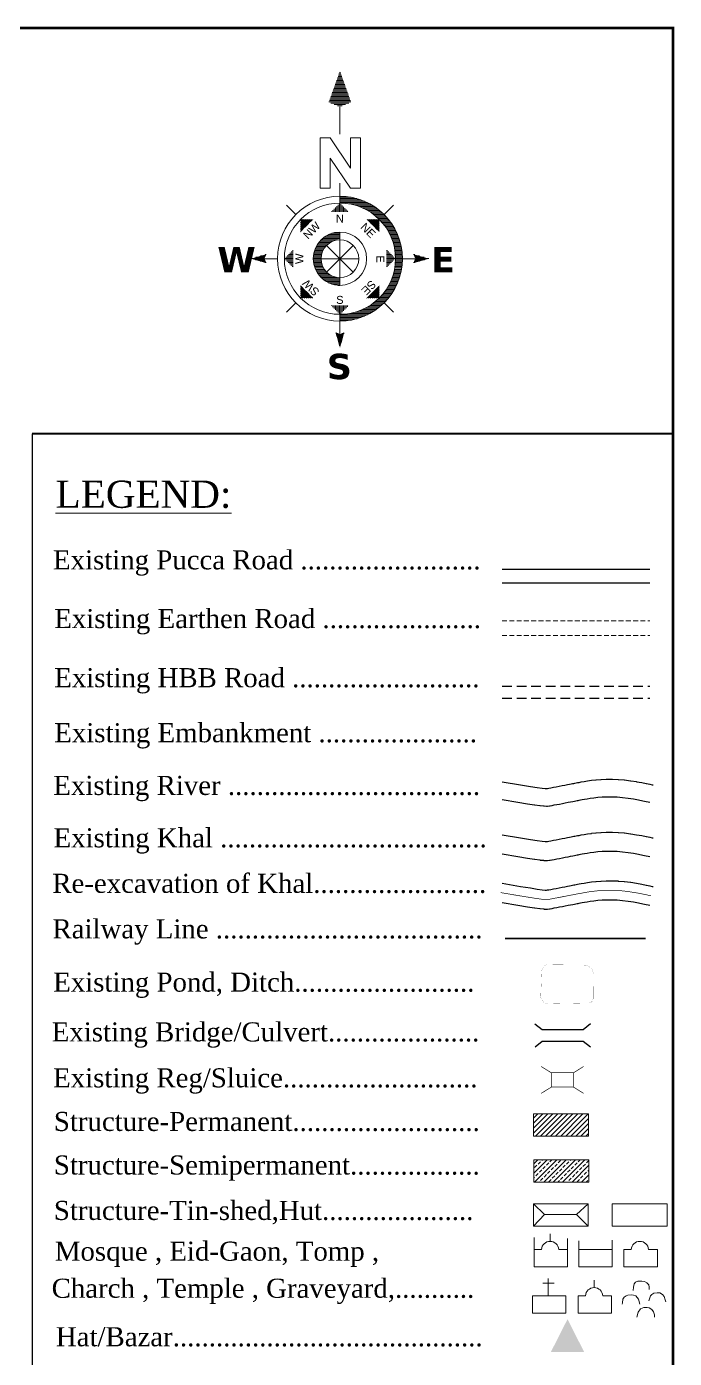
# Model space of a CAD drawing. Header units: millimetres. Extents: x 103 to 31780, y -96328 to -48.
# Drawn here: x 31113 to 31780, y -95489 to -94117 of the extents above; entities that cross this region are included whole.
import ezdxf
from ezdxf.enums import TextEntityAlignment as Align

# ---------------------------------------------------------------- set-up
doc = ezdxf.new("R2010")
doc.units = ezdxf.units.MM
doc.header["$MEASUREMENT"] = 0
for name, pattern in [('CENTERX2', [4, 2.5, -0.5, 0.5, -0.5]), ('DASHED2', [0.375, 0.25, -0.125]), ('HIDDENX2', [0.75, 0.5, -0.25]), ('PHANTOM2', [1.25, 0.625, -0.125, 0.125, -0.125, 0.125, -0.125])]:
    doc.linetypes.add(name, pattern=pattern)
for name, color, linetype, lineweight in [('Bazar', 97, 'Continuous', 15), ('Bridge or Culvert', 7, 'Continuous', 25), ('Church', 170, 'Continuous', 9), ('Earthan Road', 7, 'DASHED2', 9), ('Eid-Gah', 170, 'Continuous', 9), ('Existing Str', 7, 'PHANTOM2', 35), ('Graveyard', 40, 'Continuous', 9), ('HOUSE', 144, 'Continuous', 18), ('line', 10, 'Continuous', 9), ('Mosque', 170, 'Continuous', 9), ('OUTLINE', 7, 'Continuous', 15), ('p2', 32, 'Continuous', 15), ('Pond or Ditch', 7, 'Continuous', 9), ('PUCCA ROAD', 1, 'Continuous', 30), ('Rail Line', 14, 'TRACKS', 35), ('Temple', 170, 'Continuous', 9), ('Tomb', 170, 'Continuous', 9)]:
    doc.layers.add(name, color=color, linetype=linetype, lineweight=lineweight)
for name, color, linetype in [('boundary', 7, 'Continuous'), ('Earthen Emb', 42, 'Continuous'), ('HBB_BFS Road', 7, 'DASHED2'), ('Khal', 4, 'Continuous'), ('RIVER', 150, 'Continuous')]:
    doc.layers.add(name, color=color, linetype=linetype)
doc.styles.add('b', font='times.ttf')
doc.styles.add('LEG', font='romantic.ttf')
doc.styles.add('Romans', font='arial.ttf')
doc.styles.get("Standard").update_dxf_attribs({"font": 'arial.ttf'})
doc.linetypes.add('TRACKS', pattern='A,0.15,[130,ltypeshp.shx,S=0.25,R=0,X=0,Y=0],0.15', length=0.3)
pattern_1 = [(360, (26.19663, 31.512), (2e-14, 0.2822134), [])]
pattern_2 = [(360, (26.19663, 27.11894), (2e-14, 0.2822134), [])]
pattern_3 = [(180, (26.19663, 27.11894), (2e-14, 0.2822134), [])]
pattern_4 = [(45, (26.19663, 27.11894), (-0.199555, 0.199555), [])]
pattern_5 = [(90, (26.19663, 27.11894), (-0.2822134, 2e-14), [])]
pattern_6 = [(135, (26.19663, 27.11894), (-0.199555, -0.199555), [])]
pattern_7 = [(180, (26.19663, 27.11894), (-2e-14, -0.2822134), [])]
pattern_8 = [(225, (26.19663, 27.11894), (0.199555, -0.199555), [])]
pattern_9 = [(270, (26.19663, 27.11894), (0.2822134, -2e-14), [])]
pattern_10 = [(315, (26.19663, 27.11894), (0.199555, 0.199555), [])]

# ---------------------------------------------------------------- blocks, each defined once
blk = doc.blocks.new('A$C5FE22593')
h = blk.add_hatch()
h.set_pattern_fill('_USER', color=11, scale=0.282213, style=0, pattern_type=0)
h.set_pattern_definition(pattern_1)
h.paths.add_polyline_path([(26.2, 66.79), (23.84, 60.2), (26.2, 59.26), (28.55, 60.2)])
h = blk.add_hatch()
h.set_pattern_fill('_USER', color=11, scale=0.282213, style=0, pattern_type=0)
h.set_pattern_definition(pattern_1)
h.paths.add_polyline_path([(26.2, 66.79), (23.84, 60.2), (26.2, 59.26), (28.55, 60.2)])
h = blk.add_hatch()
h.set_pattern_fill('_USER', color=11, scale=0.282213, style=0, pattern_type=0)
h.set_pattern_definition(pattern_1)
h.paths.add_polyline_path([(26.2, 66.79), (23.84, 60.2), (26.2, 59.26), (28.55, 60.2)])
h = blk.add_hatch()
h.set_pattern_fill('_USER', color=11, scale=0.282213, style=0, pattern_type=0)
h.set_pattern_definition(pattern_1)
h.paths.add_polyline_path([(26.2, 66.79), (23.84, 60.2), (26.2, 59.26), (28.55, 60.2)])
h = blk.add_hatch(color=11)
h.paths.add_polyline_path([(26.2, 15.36), (26.2, 13.92, 1), (26.2, 40.32), (26.2, 38.88, -1)])
h.paths.add_polyline_path([(26.2, 31.11), (26.2, 32.76, 1), (26.2, 21.47), (26.2, 23.13, -1)])
h = blk.add_hatch(color=11)
h.paths.add_polyline_path([(26.2, 15.36), (26.2, 13.92, 1), (26.2, 40.32), (26.2, 38.88, -1)])
h.paths.add_polyline_path([(26.2, 31.11), (26.2, 32.76, 1), (26.2, 21.47), (26.2, 23.13, -1)])
h = blk.add_hatch(color=11)
h.paths.add_polyline_path([(26.2, 15.36), (26.2, 13.92, 1), (26.2, 40.32), (26.2, 38.88, -1)])
h.paths.add_polyline_path([(26.2, 31.11), (26.2, 32.76, 1), (26.2, 21.47), (26.2, 23.13, -1)])
h = blk.add_hatch(color=11)
h.paths.add_polyline_path([(26.2, 15.36), (26.2, 13.92, 1), (26.2, 40.32), (26.2, 38.88, -1)])
h.paths.add_polyline_path([(26.2, 31.11), (26.2, 32.76, 1), (26.2, 21.47), (26.2, 23.13, -1)])
h = blk.add_hatch()
h.set_pattern_fill('_USER', color=11, scale=0.282213, style=0, pattern_type=0)
h.set_pattern_definition(pattern_2)
h.paths.add_polyline_path([(39.4, 27.12, 0.414214), (26.2, 40.32), (26.2, 38.88, -0.414214), (37.96, 27.12, -0.414214), (26.2, 15.36), (26.2, 13.92, 0.414214)])
h = blk.add_hatch()
h.set_pattern_fill('_USER', color=11, scale=0.282213, style=0, pattern_type=0)
h.set_pattern_definition(pattern_2)
h.paths.add_polyline_path([(39.4, 27.12, 0.414214), (26.2, 40.32), (26.2, 38.88, -0.414214), (37.96, 27.12, -0.414214), (26.2, 15.36), (26.2, 13.92, 0.414214)])
h = blk.add_hatch()
h.set_pattern_fill('_USER', color=11, scale=0.282213, style=0, pattern_type=0)
h.set_pattern_definition(pattern_2)
h.paths.add_polyline_path([(39.4, 27.12, 0.414214), (26.2, 40.32), (26.2, 38.88, -0.414214), (37.96, 27.12, -0.414214), (26.2, 15.36), (26.2, 13.92, 0.414214)])
h = blk.add_hatch()
h.set_pattern_fill('_USER', color=11, scale=0.282213, style=0, pattern_type=0)
h.set_pattern_definition(pattern_2)
h.paths.add_polyline_path([(39.4, 27.12, 0.414214), (26.2, 40.32), (26.2, 38.88, -0.414214), (37.96, 27.12, -0.414214), (26.2, 15.36), (26.2, 13.92, 0.414214)])
h = blk.add_hatch()
h.set_pattern_fill('_USER', color=11, scale=0.282213, angle=90, style=0, pattern_type=0)
h.set_pattern_definition(pattern_5)
h.paths.add_polyline_path([(28.08, 37), (26.2, 38.88), (24.32, 37)])
h = blk.add_hatch()
h.set_pattern_fill('_USER', color=11, scale=0.282213, angle=90, style=0, pattern_type=0)
h.set_pattern_definition(pattern_5)
h.paths.add_polyline_path([(28.08, 37), (26.2, 38.88), (24.32, 37)])
h = blk.add_hatch()
h.set_pattern_fill('_USER', color=11, scale=0.282213, angle=90, style=0, pattern_type=0)
h.set_pattern_definition(pattern_5)
h.paths.add_polyline_path([(28.08, 37), (26.2, 38.88), (24.32, 37)])
h = blk.add_hatch()
h.set_pattern_fill('_USER', color=11, scale=0.282213, angle=90, style=0, pattern_type=0)
h.set_pattern_definition(pattern_5)
h.paths.add_polyline_path([(28.08, 37), (26.2, 38.88), (24.32, 37)])
h = blk.add_hatch()
h.set_pattern_fill('_USER', color=11, scale=0.282213, angle=135, style=0, pattern_type=0)
h.set_pattern_definition(pattern_6)
h.paths.add_polyline_path([(20.54, 35.43), (17.88, 35.43), (17.88, 32.77)])
h = blk.add_hatch()
h.set_pattern_fill('_USER', color=11, scale=0.282213, angle=135, style=0, pattern_type=0)
h.set_pattern_definition(pattern_6)
h.paths.add_polyline_path([(20.54, 35.43), (17.88, 35.43), (17.88, 32.77)])
h = blk.add_hatch()
h.set_pattern_fill('_USER', color=11, scale=0.282213, angle=135, style=0, pattern_type=0)
h.set_pattern_definition(pattern_6)
h.paths.add_polyline_path([(20.54, 35.43), (17.88, 35.43), (17.88, 32.77)])
h = blk.add_hatch()
h.set_pattern_fill('_USER', color=11, scale=0.282213, angle=135, style=0, pattern_type=0)
h.set_pattern_definition(pattern_6)
h.paths.add_polyline_path([(20.54, 35.43), (17.88, 35.43), (17.88, 32.77)])
h = blk.add_hatch()
h.set_pattern_fill('_USER', color=11, scale=0.282213, angle=45, style=0, pattern_type=0)
h.set_pattern_definition(pattern_4)
h.paths.add_polyline_path([(34.51, 32.77), (34.51, 35.43), (31.85, 35.43)])
h = blk.add_hatch()
h.set_pattern_fill('_USER', color=11, scale=0.282213, angle=45, style=0, pattern_type=0)
h.set_pattern_definition(pattern_4)
h.paths.add_polyline_path([(34.51, 32.77), (34.51, 35.43), (31.85, 35.43)])
h = blk.add_hatch()
h.set_pattern_fill('_USER', color=11, scale=0.282213, angle=45, style=0, pattern_type=0)
h.set_pattern_definition(pattern_4)
h.paths.add_polyline_path([(34.51, 32.77), (34.51, 35.43), (31.85, 35.43)])
h = blk.add_hatch()
h.set_pattern_fill('_USER', color=11, scale=0.282213, angle=45, style=0, pattern_type=0)
h.set_pattern_definition(pattern_4)
h.paths.add_polyline_path([(34.51, 32.77), (34.51, 35.43), (31.85, 35.43)])
h = blk.add_hatch()
h.set_pattern_fill('_USER', color=11, scale=0.282213, style=0, pattern_type=0)
h.set_pattern_definition(pattern_2)
h.paths.add_polyline_path([(26.2, 31.11), (26.2, 32.76, 0.414214), (20.55, 27.12, 0.414214), (26.2, 21.47), (26.2, 23.13, -0.414214), (22.21, 27.12, -0.414214)])
h = blk.add_hatch()
h.set_pattern_fill('_USER', color=11, scale=0.282213, style=0, pattern_type=0)
h.set_pattern_definition(pattern_2)
h.paths.add_polyline_path([(26.2, 31.11), (26.2, 32.76, 0.414214), (20.55, 27.12, 0.414214), (26.2, 21.47), (26.2, 23.13, -0.414214), (22.21, 27.12, -0.414214)])
h = blk.add_hatch()
h.set_pattern_fill('_USER', color=11, scale=0.282213, style=0, pattern_type=0)
h.set_pattern_definition(pattern_2)
h.paths.add_polyline_path([(26.2, 31.11), (26.2, 32.76, 0.414214), (20.55, 27.12, 0.414214), (26.2, 21.47), (26.2, 23.13, -0.414214), (22.21, 27.12, -0.414214)])
h = blk.add_hatch()
h.set_pattern_fill('_USER', color=11, scale=0.282213, style=0, pattern_type=0)
h.set_pattern_definition(pattern_2)
h.paths.add_polyline_path([(26.2, 31.11), (26.2, 32.76, 0.414214), (20.55, 27.12, 0.414214), (26.2, 21.47), (26.2, 23.13, -0.414214), (22.21, 27.12, -0.414214)])
h = blk.add_hatch()
h.set_pattern_fill('_USER', color=11, scale=0.282213, angle=180, style=0, pattern_type=0)
h.set_pattern_definition(pattern_7)
h.paths.add_polyline_path([(16.32, 29), (14.44, 27.12), (16.32, 25.24)])
h = blk.add_hatch()
h.set_pattern_fill('_USER', color=11, scale=0.282213, angle=180, style=0, pattern_type=0)
h.set_pattern_definition(pattern_7)
h.paths.add_polyline_path([(16.32, 29), (14.44, 27.12), (16.32, 25.24)])
h = blk.add_hatch()
h.set_pattern_fill('_USER', color=11, scale=0.282213, angle=180, style=0, pattern_type=0)
h.set_pattern_definition(pattern_7)
h.paths.add_polyline_path([(16.32, 29), (14.44, 27.12), (16.32, 25.24)])
h = blk.add_hatch()
h.set_pattern_fill('_USER', color=11, scale=0.282213, angle=180, style=0, pattern_type=0)
h.set_pattern_definition(pattern_7)
h.paths.add_polyline_path([(16.32, 29), (14.44, 27.12), (16.32, 25.24)])
h = blk.add_hatch()
h.set_pattern_fill('_USER', color=11, scale=0.282213, style=0, pattern_type=0)
h.set_pattern_definition(pattern_2)
h.paths.add_polyline_path([(36.07, 29), (36.07, 25.24), (37.96, 27.12)])
h = blk.add_hatch()
h.set_pattern_fill('_USER', color=11, scale=0.282213, style=0, pattern_type=0)
h.set_pattern_definition(pattern_2)
h.paths.add_polyline_path([(36.07, 29), (36.07, 25.24), (37.96, 27.12)])
h = blk.add_hatch()
h.set_pattern_fill('_USER', color=11, scale=0.282213, style=0, pattern_type=0)
h.set_pattern_definition(pattern_2)
h.paths.add_polyline_path([(36.07, 29), (36.07, 25.24), (37.96, 27.12)])
h = blk.add_hatch()
h.set_pattern_fill('_USER', color=11, scale=0.282213, style=0, pattern_type=0)
h.set_pattern_definition(pattern_2)
h.paths.add_polyline_path([(36.07, 29), (36.07, 25.24), (37.96, 27.12)])
h = blk.add_hatch()
h.set_pattern_fill('_USER', color=11, scale=0.282213, style=0, pattern_type=0)
h.set_pattern_definition(pattern_3)
h.paths.add_polyline_path([(10.67, 26.18), (10.2, 27.12), (10.67, 28.06), (7.38, 27.12)])
h = blk.add_hatch()
h.set_pattern_fill('_USER', color=11, scale=0.282213, style=0, pattern_type=0)
h.set_pattern_definition(pattern_3)
h.paths.add_polyline_path([(10.67, 26.18), (10.2, 27.12), (10.67, 28.06), (7.38, 27.12)])
h = blk.add_hatch()
h.set_pattern_fill('_USER', color=11, scale=0.282213, style=0, pattern_type=0)
h.set_pattern_definition(pattern_3)
h.paths.add_polyline_path([(10.67, 26.18), (10.2, 27.12), (10.67, 28.06), (7.38, 27.12)])
h = blk.add_hatch()
h.set_pattern_fill('_USER', color=11, scale=0.282213, style=0, pattern_type=0)
h.set_pattern_definition(pattern_3)
h.paths.add_polyline_path([(10.67, 26.18), (10.2, 27.12), (10.67, 28.06), (7.38, 27.12)])
h = blk.add_hatch()
h.set_pattern_fill('_USER', color=11, scale=0.282213, style=0, pattern_type=0)
h.set_pattern_definition(pattern_2)
h.paths.add_polyline_path([(45.01, 27.12), (41.72, 28.06), (42.19, 27.12), (41.72, 26.18)])
h = blk.add_hatch()
h.set_pattern_fill('_USER', color=11, scale=0.282213, style=0, pattern_type=0)
h.set_pattern_definition(pattern_2)
h.paths.add_polyline_path([(45.01, 27.12), (41.72, 28.06), (42.19, 27.12), (41.72, 26.18)])
h = blk.add_hatch()
h.set_pattern_fill('_USER', color=11, scale=0.282213, style=0, pattern_type=0)
h.set_pattern_definition(pattern_2)
h.paths.add_polyline_path([(45.01, 27.12), (41.72, 28.06), (42.19, 27.12), (41.72, 26.18)])
h = blk.add_hatch()
h.set_pattern_fill('_USER', color=11, scale=0.282213, style=0, pattern_type=0)
h.set_pattern_definition(pattern_2)
h.paths.add_polyline_path([(45.01, 27.12), (41.72, 28.06), (42.19, 27.12), (41.72, 26.18)])
h = blk.add_hatch()
h.set_pattern_fill('_USER', color=11, scale=0.282213, angle=-135, style=0, pattern_type=0)
h.set_pattern_definition(pattern_8)
h.paths.add_polyline_path([(17.88, 21.46), (17.88, 18.8), (20.54, 18.8)])
h = blk.add_hatch()
h.set_pattern_fill('_USER', color=11, scale=0.282213, angle=-135, style=0, pattern_type=0)
h.set_pattern_definition(pattern_8)
h.paths.add_polyline_path([(17.88, 21.46), (17.88, 18.8), (20.54, 18.8)])
h = blk.add_hatch()
h.set_pattern_fill('_USER', color=11, scale=0.282213, angle=-135, style=0, pattern_type=0)
h.set_pattern_definition(pattern_8)
h.paths.add_polyline_path([(17.88, 21.46), (17.88, 18.8), (20.54, 18.8)])
h = blk.add_hatch()
h.set_pattern_fill('_USER', color=11, scale=0.282213, angle=-135, style=0, pattern_type=0)
h.set_pattern_definition(pattern_8)
h.paths.add_polyline_path([(17.88, 21.46), (17.88, 18.8), (20.54, 18.8)])
h = blk.add_hatch()
h.set_pattern_fill('_USER', color=11, scale=0.282213, angle=-45, style=0, pattern_type=0)
h.set_pattern_definition(pattern_10)
h.paths.add_polyline_path([(31.85, 18.8), (34.51, 18.8), (34.51, 21.46)])
h = blk.add_hatch()
h.set_pattern_fill('_USER', color=11, scale=0.282213, angle=-45, style=0, pattern_type=0)
h.set_pattern_definition(pattern_10)
h.paths.add_polyline_path([(31.85, 18.8), (34.51, 18.8), (34.51, 21.46)])
h = blk.add_hatch()
h.set_pattern_fill('_USER', color=11, scale=0.282213, angle=-45, style=0, pattern_type=0)
h.set_pattern_definition(pattern_10)
h.paths.add_polyline_path([(31.85, 18.8), (34.51, 18.8), (34.51, 21.46)])
h = blk.add_hatch()
h.set_pattern_fill('_USER', color=11, scale=0.282213, angle=-45, style=0, pattern_type=0)
h.set_pattern_definition(pattern_10)
h.paths.add_polyline_path([(31.85, 18.8), (34.51, 18.8), (34.51, 21.46)])
h = blk.add_hatch()
h.set_pattern_fill('_USER', color=11, scale=0.282213, angle=-90, style=0, pattern_type=0)
h.set_pattern_definition(pattern_9)
h.paths.add_polyline_path([(24.32, 17.24), (26.2, 15.36), (28.08, 17.24)])
h = blk.add_hatch()
h.set_pattern_fill('_USER', color=11, scale=0.282213, angle=-90, style=0, pattern_type=0)
h.set_pattern_definition(pattern_9)
h.paths.add_polyline_path([(24.32, 17.24), (26.2, 15.36), (28.08, 17.24)])
h = blk.add_hatch()
h.set_pattern_fill('_USER', color=11, scale=0.282213, angle=-90, style=0, pattern_type=0)
h.set_pattern_definition(pattern_9)
h.paths.add_polyline_path([(24.32, 17.24), (26.2, 15.36), (28.08, 17.24)])
h = blk.add_hatch()
h.set_pattern_fill('_USER', color=11, scale=0.282213, angle=-90, style=0, pattern_type=0)
h.set_pattern_definition(pattern_9)
h.paths.add_polyline_path([(24.32, 17.24), (26.2, 15.36), (28.08, 17.24)])
h = blk.add_hatch()
h.set_pattern_fill('_USER', color=11, scale=0.282213, style=0, pattern_type=0)
h.set_pattern_definition(pattern_2)
h.paths.add_polyline_path([(27.14, 11.6), (26.2, 11.13), (25.26, 11.6), (26.2, 8.3)])
h = blk.add_hatch()
h.set_pattern_fill('_USER', color=11, scale=0.282213, style=0, pattern_type=0)
h.set_pattern_definition(pattern_2)
h.paths.add_polyline_path([(27.14, 11.6), (26.2, 11.13), (25.26, 11.6), (26.2, 8.3)])
h = blk.add_hatch()
h.set_pattern_fill('_USER', color=11, scale=0.282213, style=0, pattern_type=0)
h.set_pattern_definition(pattern_2)
h.paths.add_polyline_path([(27.14, 11.6), (26.2, 11.13), (25.26, 11.6), (26.2, 8.3)])
h = blk.add_hatch()
h.set_pattern_fill('_USER', color=11, scale=0.282213, style=0, pattern_type=0)
h.set_pattern_definition(pattern_2)
h.paths.add_polyline_path([(27.14, 11.6), (26.2, 11.13), (25.26, 11.6), (26.2, 8.3)])
at = {"color": 11}
for p, q in [((26.2, 53.5), (26.2, 59.26)), ((26.2, 53.5), (26.2, 59.26)), ((26.2, 53.5), (26.2, 59.26)), ((26.2, 53.5), (26.2, 59.26)), ((26.2, 40.32), (26.2, 43.11)), ((26.2, 40.32), (26.2, 43.11)), ((26.2, 40.32), (26.2, 43.11)), ((26.2, 40.32), (26.2, 43.11)), ((26.2, 40.32), (26.2, 38.88)), ((26.2, 40.32), (26.2, 38.88)), ((26.2, 40.32), (26.2, 38.88)), ((26.2, 40.32), (26.2, 38.88)), ((16.86, 36.46), (14.89, 38.43)), ((16.86, 36.46), (14.89, 38.43)), ((16.86, 36.46), (14.89, 38.43)), ((16.86, 36.46), (14.89, 38.43)), ((35.53, 36.46), (37.5, 38.43)), ((35.53, 36.46), (37.5, 38.43)), ((35.53, 36.46), (37.5, 38.43)), ((35.53, 36.46), (37.5, 38.43)), ((26.2, 31.11), (26.2, 32.76)), ((26.2, 31.11), (26.2, 32.76)), ((26.2, 31.11), (26.2, 32.76)), ((26.2, 31.11), (26.2, 32.76)), ((26.2, 23.13), (26.2, 31.11)), ((26.2, 31.11), (26.2, 23.13)), ((26.2, 23.13), (26.2, 31.11)), ((26.2, 31.11), (26.2, 23.13)), ((26.2, 23.13), (26.2, 31.11)), ((26.2, 31.11), (26.2, 23.13)), ((26.2, 23.13), (26.2, 31.11)), ((26.2, 31.11), (26.2, 23.13)), ((23.37, 24.3), (29.02, 29.94)), ((29.02, 24.3), (23.37, 29.94)), ((29.02, 29.94), (23.37, 24.3)), ((23.37, 29.94), (29.02, 24.3)), ((23.37, 24.3), (29.02, 29.94)), ((29.02, 24.3), (23.37, 29.94)), ((29.02, 29.94), (23.37, 24.3)), ((23.37, 29.94), (29.02, 24.3)), ((23.37, 24.3), (29.02, 29.94)), ((29.02, 24.3), (23.37, 29.94)), ((29.02, 29.94), (23.37, 24.3)), ((23.37, 29.94), (29.02, 24.3)), ((23.37, 24.3), (29.02, 29.94)), ((29.02, 24.3), (23.37, 29.94)), ((29.02, 29.94), (23.37, 24.3)), ((23.37, 29.94), (29.02, 24.3)), ((12.99, 27.12), (10.2, 27.12)), ((12.99, 27.12), (10.2, 27.12)), ((12.99, 27.12), (10.2, 27.12)), ((12.99, 27.12), (10.2, 27.12)), ((22.21, 27.12), (30.19, 27.12)), ((30.19, 27.12), (22.21, 27.12)), ((22.21, 27.12), (30.19, 27.12)), ((30.19, 27.12), (22.21, 27.12)), ((22.21, 27.12), (30.19, 27.12)), ((30.19, 27.12), (22.21, 27.12)), ((22.21, 27.12), (30.19, 27.12)), ((30.19, 27.12), (22.21, 27.12)), ((39.4, 27.12), (42.19, 27.12)), ((39.4, 27.12), (42.19, 27.12)), ((39.4, 27.12), (42.19, 27.12)), ((39.4, 27.12), (42.19, 27.12)), ((26.2, 23.13), (26.2, 21.47)), ((26.2, 23.13), (26.2, 21.47)), ((26.2, 23.13), (26.2, 21.47)), ((26.2, 23.13), (26.2, 21.47)), ((16.86, 17.78), (14.89, 15.81)), ((16.86, 17.78), (14.89, 15.81)), ((16.86, 17.78), (14.89, 15.81)), ((16.86, 17.78), (14.89, 15.81)), ((35.53, 17.78), (37.5, 15.81)), ((35.53, 17.78), (37.5, 15.81)), ((35.53, 17.78), (37.5, 15.81)), ((35.53, 17.78), (37.5, 15.81)), ((26.2, 13.92), (26.2, 15.36)), ((26.2, 13.92), (26.2, 15.36)), ((26.2, 13.92), (26.2, 15.36)), ((26.2, 13.92), (26.2, 15.36)), ((26.2, 13.92), (26.2, 11.13)), ((26.2, 13.92), (26.2, 11.13)), ((26.2, 13.92), (26.2, 11.13)), ((26.2, 13.92), (26.2, 11.13))]:
    blk.add_line(p, q, dxfattribs=at)
at = {"color": 1}
for p, q in [((22.03, 52.68), (24.16, 52.68)), ((22.03, 42.01), (22.03, 52.68)), ((22.03, 52.68), (24.16, 52.68)), ((22.03, 42.01), (22.03, 52.68)), ((22.03, 52.68), (24.16, 52.68)), ((22.03, 42.01), (22.03, 52.68)), ((22.03, 52.68), (24.16, 52.68)), ((22.03, 42.01), (22.03, 52.68)), ((24.16, 52.68), (28.43, 46.28)), ((24.16, 52.68), (28.43, 46.28)), ((24.16, 52.68), (28.43, 46.28)), ((24.16, 52.68), (28.43, 46.28)), ((28.43, 52.68), (30.56, 52.68)), ((28.43, 46.28), (28.43, 52.68)), ((28.43, 52.68), (30.56, 52.68)), ((28.43, 46.28), (28.43, 52.68)), ((28.43, 52.68), (30.56, 52.68)), ((28.43, 46.28), (28.43, 52.68)), ((28.43, 52.68), (30.56, 52.68)), ((28.43, 46.28), (28.43, 52.68)), ((30.56, 52.68), (30.56, 42.01)), ((30.56, 52.68), (30.56, 42.01)), ((30.56, 52.68), (30.56, 42.01)), ((30.56, 52.68), (30.56, 42.01)), ((24.16, 48.41), (24.16, 42.01)), ((28.43, 42.01), (24.16, 48.41)), ((24.16, 48.41), (24.16, 42.01)), ((28.43, 42.01), (24.16, 48.41)), ((24.16, 48.41), (24.16, 42.01)), ((28.43, 42.01), (24.16, 48.41)), ((24.16, 48.41), (24.16, 42.01)), ((28.43, 42.01), (24.16, 48.41)), ((24.16, 42.01), (22.03, 42.01)), ((24.16, 42.01), (22.03, 42.01)), ((24.16, 42.01), (22.03, 42.01)), ((24.16, 42.01), (22.03, 42.01)), ((30.56, 42.01), (28.43, 42.01)), ((30.56, 42.01), (28.43, 42.01)), ((30.56, 42.01), (28.43, 42.01)), ((30.56, 42.01), (28.43, 42.01))]:
    blk.add_line(p, q, dxfattribs=at)
at = {"color": 11}
for radius in [13.2, 13.2, 13.2, 13.2, 11.76, 11.76, 11.76, 11.76, 5.64, 5.64, 5.64, 5.64, 3.99, 3.99, 3.99, 3.99]:
    blk.add_circle((26.2, 27.12), radius, dxfattribs=at)
for points in [[(26.2, 66.79), (23.84, 60.2), (26.2, 59.26)], [(26.2, 66.79), (23.84, 60.2), (26.2, 59.26)], [(26.2, 66.79), (23.84, 60.2), (26.2, 59.26)], [(26.2, 66.79), (23.84, 60.2), (26.2, 59.26)], [(26.2, 59.26), (28.55, 60.2), (26.2, 66.79)], [(26.2, 59.26), (28.55, 60.2), (26.2, 66.79)], [(26.2, 59.26), (28.55, 60.2), (26.2, 66.79)], [(26.2, 59.26), (28.55, 60.2), (26.2, 66.79)], [(26.2, 38.88), (28.08, 37), (24.32, 37)], [(26.2, 38.88), (28.08, 37), (24.32, 37)], [(26.2, 38.88), (28.08, 37), (24.32, 37)], [(26.2, 38.88), (28.08, 37), (24.32, 37)], [(17.88, 35.43), (20.54, 35.43), (17.88, 32.77)], [(17.88, 35.43), (20.54, 35.43), (17.88, 32.77)], [(17.88, 35.43), (20.54, 35.43), (17.88, 32.77)], [(17.88, 35.43), (20.54, 35.43), (17.88, 32.77)], [(34.51, 35.43), (34.51, 32.77), (31.85, 35.43)], [(34.51, 35.43), (34.51, 32.77), (31.85, 35.43)], [(34.51, 35.43), (34.51, 32.77), (31.85, 35.43)], [(34.51, 35.43), (34.51, 32.77), (31.85, 35.43)], [(14.44, 27.12), (16.32, 29), (16.32, 25.24)], [(14.44, 27.12), (16.32, 29), (16.32, 25.24)], [(14.44, 27.12), (16.32, 29), (16.32, 25.24)], [(14.44, 27.12), (16.32, 29), (16.32, 25.24)], [(37.96, 27.12), (36.07, 25.24), (36.07, 29)], [(37.96, 27.12), (36.07, 25.24), (36.07, 29)], [(37.96, 27.12), (36.07, 25.24), (36.07, 29)], [(37.96, 27.12), (36.07, 25.24), (36.07, 29)], [(7.38, 27.12), (10.67, 28.06), (10.2, 27.12)], [(7.38, 27.12), (10.67, 28.06), (10.2, 27.12)], [(7.38, 27.12), (10.67, 28.06), (10.2, 27.12)], [(7.38, 27.12), (10.67, 28.06), (10.2, 27.12)], [(10.67, 26.18), (10.2, 27.12), (7.38, 27.12)], [(10.67, 26.18), (10.2, 27.12), (7.38, 27.12)], [(10.67, 26.18), (10.2, 27.12), (7.38, 27.12)], [(10.67, 26.18), (10.2, 27.12), (7.38, 27.12)], [(41.72, 28.06), (42.19, 27.12), (45.01, 27.12)], [(41.72, 28.06), (42.19, 27.12), (45.01, 27.12)], [(41.72, 28.06), (42.19, 27.12), (45.01, 27.12)], [(41.72, 28.06), (42.19, 27.12), (45.01, 27.12)], [(45.01, 27.12), (41.72, 26.18), (42.19, 27.12)], [(45.01, 27.12), (41.72, 26.18), (42.19, 27.12)], [(45.01, 27.12), (41.72, 26.18), (42.19, 27.12)], [(45.01, 27.12), (41.72, 26.18), (42.19, 27.12)], [(17.88, 18.8), (17.88, 21.46), (20.54, 18.8)], [(17.88, 18.8), (17.88, 21.46), (20.54, 18.8)], [(17.88, 18.8), (17.88, 21.46), (20.54, 18.8)], [(17.88, 18.8), (17.88, 21.46), (20.54, 18.8)], [(34.51, 18.8), (31.85, 18.8), (34.51, 21.46)], [(34.51, 18.8), (31.85, 18.8), (34.51, 21.46)], [(34.51, 18.8), (31.85, 18.8), (34.51, 21.46)], [(34.51, 18.8), (31.85, 18.8), (34.51, 21.46)], [(26.2, 15.36), (24.32, 17.24), (28.08, 17.24)], [(26.2, 15.36), (24.32, 17.24), (28.08, 17.24)], [(26.2, 15.36), (24.32, 17.24), (28.08, 17.24)], [(26.2, 15.36), (24.32, 17.24), (28.08, 17.24)], [(26.2, 8.3), (25.26, 11.6), (26.2, 11.13)], [(26.2, 8.3), (25.26, 11.6), (26.2, 11.13)], [(26.2, 8.3), (25.26, 11.6), (26.2, 11.13)], [(26.2, 8.3), (25.26, 11.6), (26.2, 11.13)], [(27.14, 11.6), (26.2, 11.13), (26.2, 8.3)], [(27.14, 11.6), (26.2, 11.13), (26.2, 8.3)], [(27.14, 11.6), (26.2, 11.13), (26.2, 8.3)], [(27.14, 11.6), (26.2, 11.13), (26.2, 8.3)]]:
    blk.add_solid(points, dxfattribs=at)
at = {"color": 11, "style": 'Romans'}
for s, height, rotation, p in [('NW', 1.693, 45, (20.81, 32.51)), ('NW', 1.693, 45, (20.81, 32.51)), ('NW', 1.693, 45, (20.81, 32.51)), ('NW', 1.693, 45, (20.81, 32.51)), ('NE', 1.693, 315, (31.57, 32.5)), ('NE', 1.693, 315, (31.57, 32.5)), ('NE', 1.693, 315, (31.57, 32.5)), ('NE', 1.693, 315, (31.57, 32.5)), ('W', 1.69, 90, (18.48, 27.11)), ('W', 1.69, 90, (18.48, 27.11)), ('W', 1.69, 90, (18.48, 27.11)), ('W', 1.69, 90, (18.48, 27.11)), ('E', 1.69, 270, (33.89, 27.05)), ('E', 1.69, 270, (33.89, 27.05)), ('E', 1.69, 270, (33.89, 27.05)), ('E', 1.69, 270, (33.89, 27.05)), ('SW', 1.693, 135, (20.67, 21.59)), ('SW', 1.693, 135, (20.67, 21.59)), ('SW', 1.693, 135, (20.67, 21.59)), ('SW', 1.693, 135, (20.67, 21.59)), ('SE', 1.693, 225, (31.7, 21.6)), ('SE', 1.693, 225, (31.7, 21.6)), ('SE', 1.693, 225, (31.7, 21.6)), ('SE', 1.693, 225, (31.7, 21.6))]:
    blk.add_text(s, height=height, rotation=rotation, dxfattribs=at).set_placement(p, align=Align.CENTER)
for s, p in [('N', (26.2, 34.74)), ('N', (26.2, 34.74)), ('N', (26.2, 34.74)), ('N', (26.2, 34.74)), ('S', (26.19, 17.56)), ('S', (26.19, 17.56)), ('S', (26.19, 17.56)), ('S', (26.19, 17.56))]:
    blk.add_text(s, height=1.69, dxfattribs=at).set_placement(p, align=Align.CENTER)
at = {"layer": 'p2', "color": 1, "char_height": 5.3676, "attachment_point": 5}
for s, insert in [('{\\fVerdana|b1|i0|c0|p34;W}', (4.33, 26.9)), ('{\\fVerdana|b1|i0|c0|p34;W}', (4.33, 26.9)), ('{\\fVerdana|b1|i0|c0|p34;W}', (4.33, 26.9)), ('{\\fVerdana|b1|i0|c0|p34;W}', (4.33, 26.9)), ('{\\fVerdana|b1|i0|c0|p34;E}', (47.97, 26.9)), ('{\\fVerdana|b1|i0|c0|p34;E}', (47.97, 26.9)), ('{\\fVerdana|b1|i0|c0|p34;E}', (47.97, 26.9)), ('{\\fVerdana|b1|i0|c0|p34;E}', (47.97, 26.9)), ('{\\fVerdana|b1|i0|c0|p34;S}', (26.07, 4.27)), ('{\\fVerdana|b1|i0|c0|p34;S}', (26.07, 4.27)), ('{\\fVerdana|b1|i0|c0|p34;S}', (26.07, 4.27)), ('{\\fVerdana|b1|i0|c0|p34;S}', (26.07, 4.27))]:
    blk.add_mtext(s, dxfattribs=dict(at, insert=insert))

msp = doc.modelspace()

# ---------------------------------------------------------------- hatches: boundary and pattern name
at = {"layer": 'Bazar'}
msp.add_hatch(color=256, dxfattribs=at).paths.add_polyline_path([(31670.2, -95448.7), (31653.1, -95482.4), (31687.2, -95482.4)])
at = {"layer": 'HOUSE'}
h = msp.add_hatch(dxfattribs=at)
h.set_pattern_fill('ANSI31', color=256, scale=29.322568, style=0)
h.set_pattern_definition([(45, (-3362220.915, -11890704.2085), (-2.5917733522, 2.5917733522), [])])
h.paths.add_polyline_path([(31691.8, -95260.3), (31691.8, -95237.3), (31635.1, -95237.3), (31635.1, -95260.3)])
h = msp.add_hatch(dxfattribs=at)
h.set_pattern_fill('ANSI33', color=256, scale=27.489908)
h.set_pattern_definition([(45, (-3404090.552, -12137875.8976), (-4.8595750354, 4.8595750354), []), (45, (-3404085.692, -12137875.8976), (-4.8595750354, 4.8595750354), [3.4362384612, -1.7181192306])])
h.paths.add_polyline_path([(31692.1, -95284.4), (31635.4, -95284.4), (31635.4, -95307.4), (31692.1, -95307.4)])

# ---------------------------------------------------------------- linework, layer by layer
at = {"layer": 'boundary', "color": 0}
for points, const_width in [([(28682.8, -94118.3), (31778.8, -94118.3), (31778.8, -96325.2), (28682.8, -96325.2), (28682.8, -94118.3)], 2.83), ([(31118.5, -94536.3), (31778.8, -94536.3)], 1.99)]:
    msp.add_lwpolyline(points, dxfattribs=dict(at, const_width=const_width))
at = {"layer": 'Bridge or Culvert', "color": 7, "linetype": 'Continuous', "lineweight": 30}
for points in [[(31636.6, -95144.5), (31644.1, -95150.2), (31686.3, -95150.1), (31693.8, -95144.2)], [(31636.7, -95168.2), (31644.1, -95162.4), (31686.3, -95162.3), (31693.9, -95168.1)]]:
    msp.add_lwpolyline(points, dxfattribs=at)
at = {"layer": 'Church', "linetype": 'Continuous'}
for points in [[(31656.5, -95411.7), (31644.9, -95411.7)], [(31656.5, -95411.7), (31644.9, -95411.7)], [(31650.3, -95424.6), (31650.3, -95406.7)], [(31650.3, -95424.6), (31650.3, -95406.7)]]:
    msp.add_lwpolyline(points, dxfattribs=at)
msp.add_lwpolyline([(31634, -95442.5), (31634, -95424.6), (31668.4, -95424.6), (31668.4, -95442.5), (31654.3, -95442.5), (31654.3, -95442.5), (31654.3, -95442.5), (31654.3, -95442.5), (31634, -95442.5)], close=True, dxfattribs=at)
msp.add_lwpolyline([(31634, -95442.5), (31634, -95424.6), (31668.4, -95424.6), (31668.4, -95442.5), (31654.3, -95442.5), (31654.3, -95442.5), (31654.3, -95442.5), (31654.3, -95442.5), (31634, -95442.5)], close=True, dxfattribs=at)
at = {"layer": 'Earthan Road', "color": 7, "linetype": 'HIDDENX2', "ltscale": 10}
for points in [[(31602.8, -94729.2), (31754.9, -94729.2)], [(31602.8, -94744.1), (31754.8, -94744.1)]]:
    msp.add_lwpolyline(points, dxfattribs=at)
at = {"layer": 'Earthen Emb', "lineweight": 30}
for points in [[(31602.8, -94850.2, 0, 0, 0), (31754.8, -94850.2, 6.49, 6.49, 0)], [(31602.8, -94866.1, 0, 0, 0), (31754.8, -94866.1, 6.49, 6.49, 0)]]:
    msp.add_lwpolyline(points, format="xyseb", dxfattribs=at)
at = {"layer": 'Eid-Gah', "linetype": 'Continuous'}
for p, q in [((31681.8, -95376.9), (31681.8, -95368)), ((31681.8, -95376.9), (31681.8, -95368)), ((31716.2, -95376.9), (31716.2, -95367.4)), ((31716.2, -95376.9), (31716.2, -95367.4))]:
    msp.add_line(p, q, dxfattribs=at)
msp.add_lwpolyline([(31681.8, -95394.7), (31681.8, -95376.9), (31716.2, -95376.9), (31716.2, -95394.7), (31697.2, -95394.7), (31697.2, -95394.7), (31697.2, -95394.7), (31697.2, -95394.7), (31681.8, -95394.7)], close=True, dxfattribs=at)
msp.add_lwpolyline([(31681.8, -95394.7), (31681.8, -95376.9), (31716.2, -95376.9), (31716.2, -95394.7), (31697.2, -95394.7), (31697.2, -95394.7), (31697.2, -95394.7), (31697.2, -95394.7), (31681.8, -95394.7)], close=True, dxfattribs=at)
at = {"layer": 'Existing Str', "linetype": 'Continuous', "const_width": 0.681}
for points in [[(31643, -95188.3), (31653.5, -95194.9), (31676.3, -95194.9), (31686.8, -95188.3)], [(31653.5, -95209.6), (31653.5, -95194.9)], [(31676.3, -95209.6), (31676.3, -95194.9)], [(31643, -95216.1), (31653.5, -95209.6), (31676.3, -95209.6), (31686.8, -95216.1)]]:
    msp.add_lwpolyline(points, dxfattribs=at)
at = {"layer": 'Graveyard'}
for points in [[(31737.7, -95419.1), (31738.3, -95415.6), (31738.9, -95412.4), (31740.3, -95410.7), (31742.5, -95409.7), (31746.8, -95409.5), (31749.5, -95409.9), (31751.9, -95411.3), (31753.8, -95413.4), (31754.2, -95415.8), (31754.4, -95418.3)], [(31737.7, -95419.1), (31738.3, -95415.6), (31738.9, -95412.4), (31740.3, -95410.7), (31742.5, -95409.7), (31746.8, -95409.5), (31749.5, -95409.9), (31751.9, -95411.3), (31753.8, -95413.4), (31754.2, -95415.8), (31754.4, -95418.3)], [(31744.8, -95433.2), (31743.2, -95428.1), (31740.7, -95424.8), (31738.1, -95424), (31735.8, -95423.8), (31732.4, -95424), (31730.5, -95424.6), (31728.7, -95426), (31727.3, -95428.1), (31726.7, -95431.9), (31726.4, -95433.2)], [(31744.8, -95433.2), (31743.2, -95428.1), (31740.7, -95424.8), (31738.1, -95424), (31735.8, -95423.8), (31732.4, -95424), (31730.5, -95424.6), (31728.7, -95426), (31727.3, -95428.1), (31726.7, -95431.9), (31726.4, -95433.2)], [(31753.8, -95429.7), (31755.6, -95424.8), (31757.2, -95423.2), (31759.1, -95421.9), (31762.5, -95421.5), (31765.4, -95421.7), (31768, -95423.4), (31769.6, -95425.4), (31770.9, -95428.7), (31771.5, -95430.7)], [(31753.8, -95429.7), (31755.6, -95424.8), (31757.2, -95423.2), (31759.1, -95421.9), (31762.5, -95421.5), (31765.4, -95421.7), (31768, -95423.4), (31769.6, -95425.4), (31770.9, -95428.7), (31771.5, -95430.7)], [(31741.7, -95446.8), (31743, -95441.5), (31745.2, -95438.1), (31748.9, -95436.6), (31752.3, -95436.8), (31754.2, -95437.2), (31757, -95438.9), (31758.9, -95441.3), (31759.7, -95444.2), (31759.7, -95446.6)], [(31741.7, -95446.8), (31743, -95441.5), (31745.2, -95438.1), (31748.9, -95436.6), (31752.3, -95436.8), (31754.2, -95437.2), (31757, -95438.9), (31758.9, -95441.3), (31759.7, -95444.2), (31759.7, -95446.6)]]:
    msp.add_lwpolyline(points, dxfattribs=at)
at = {"layer": 'HBB_BFS Road', "color": 1, "linetype": 'DASHED2', "lineweight": 25, "ltscale": 40, "flags": 128}
for points in [[(31602.8, -94796.4), (31754.9, -94796.4)], [(31602.8, -94809), (31754.8, -94809)]]:
    msp.add_lwpolyline(points, dxfattribs=at)
at = {"layer": 'HOUSE'}
for points in [[(31635.1, -95237.3), (31691.8, -95237.3), (31691.8, -95260.3), (31635.1, -95260.3)], [(31635.1, -95237.3), (31691.8, -95237.3), (31691.8, -95260.3), (31635.1, -95260.3)], [(31635.4, -95284.4), (31692.1, -95284.4), (31692.1, -95307.4), (31635.4, -95307.4)], [(31635.4, -95284.4), (31692.1, -95284.4), (31692.1, -95307.4), (31635.4, -95307.4)]]:
    msp.add_lwpolyline(points, close=True, dxfattribs=at)
at = {"layer": 'HOUSE', "linetype": 'Continuous'}
for points in [[(31635, -95329.8), (31691.6, -95329.8), (31691.6, -95352.8), (31635, -95352.8)], [(31635, -95329.8), (31691.6, -95329.8), (31691.6, -95352.8), (31635, -95352.8)], [(31716.1, -95329.8), (31772.8, -95329.8), (31772.8, -95352.8), (31716.1, -95352.8)], [(31716.1, -95329.8), (31772.8, -95329.8), (31772.8, -95352.8), (31716.1, -95352.8)]]:
    msp.add_lwpolyline(points, close=True, dxfattribs=at)
for points in [[(31691.6, -95329.8), (31679.5, -95340.8), (31646.4, -95340.8), (31635, -95329.8)], [(31691.6, -95329.8), (31679.5, -95340.8), (31646.4, -95340.8), (31635, -95329.8)], [(31646.4, -95340.8), (31635, -95352.8)], [(31646.4, -95340.8), (31635, -95352.8)], [(31679.5, -95340.8), (31691.6, -95352.8)], [(31679.5, -95340.8), (31691.6, -95352.8)]]:
    msp.add_lwpolyline(points, dxfattribs=at)
at = {"layer": 'Khal', "lineweight": 25, "ltscale": 0.1}
msp.add_line((31118.5, -94536.3), (31118.5, -95856.1), dxfattribs=at)
at = {"layer": 'Khal', "color": 4, "linetype": 'Continuous'}
for points in [[(31602.8, -94949.5), (31621.9, -94952.7), (31631.9, -94954.4), (31639, -94955.5), (31643.9, -94956.2), (31647, -94956.5), (31648.5, -94956.5), (31649.5, -94956.5), (31650.9, -94956.2), (31653, -94955.8), (31655.7, -94955.3), (31658.5, -94954.7), (31661.5, -94954.1), (31664.5, -94953.6), (31667.4, -94953), (31670, -94952.5), (31672.2, -94952.1), (31674, -94951.7), (31675.4, -94951.5, -0.000461), (31675.4, -94951.5), (31676.6, -94951.2, -0.000727), (31676.7, -94951.2), (31677.8, -94951, -0.000788), (31677.8, -94951), (31679, -94950.8, -0.0006), (31679, -94950.8), (31680.4, -94950.5, -0.00033), (31680.4, -94950.5), (31682.1, -94950.2), (31684.4, -94949.8, -0.000676), (31684.4, -94949.8), (31687.2, -94949.3, -0.003183), (31687.3, -94949.3), (31690.7, -94948.7, -0.005207), (31690.9, -94948.7), (31694.8, -94948.2, -0.006703), (31695, -94948.1), (31699.4, -94947.6, -0.007978), (31699.7, -94947.6), (31704.5, -94947.2, -0.009172), (31704.8, -94947.2), (31710, -94946.9, -0.010353), (31710.4, -94946.9), (31716, -94946.9, -0.01156), (31716.4, -94946.9), (31722.2, -94947.1, -0.011928), (31722.6, -94947.2), (31728.7, -94947.7, -0.009419), (31729, -94947.7), (31735.1, -94948.5, -0.007149), (31735.3, -94948.6), (31741.1, -94949.5, -0.0056), (31741.3, -94949.5), (31746.6, -94950.4, -0.004498), (31746.8, -94950.5), (31751.3, -94951.4, -0.003682), (31751.4, -94951.4), (31755, -94952.2, -0.003044), (31755.1, -94952.2), (31757.4, -94952.7, -0.002369), (31757.5, -94952.7), (31758.3, -94952.9)], [(31602.8, -94969.3), (31618.9, -94972, 0.000575), (31619, -94972), (31628.9, -94973.6, 0.001752), (31629, -94973.6), (31636.3, -94974.8, 0.00424), (31636.4, -94974.8), (31641.6, -94975.5, 0.009421), (31641.9, -94975.6), (31645.4, -94975.9, 0.018889), (31646.1, -94976), (31648.6, -94976, 0.028642), (31649.6, -94976), (31651.5, -94975.8, 0.022093), (31652.3, -94975.7), (31654.1, -94975.4, 0.00369), (31654.2, -94975.4), (31656.5, -94975), (31659.1, -94974.5), (31662, -94973.9), (31664.9, -94973.3), (31667.9, -94972.7), (31670.8, -94972.2), (31673.4, -94971.7), (31675.7, -94971.2), (31677.4, -94970.9), (31678.8, -94970.6), (31680, -94970.4), (31681.1, -94970.2), (31682.3, -94970), (31683.6, -94969.7), (31685.4, -94969.4), (31687.5, -94969), (31690.3, -94968.6), (31693.5, -94968), (31697.2, -94967.5), (31701.3, -94967), (31705.8, -94966.6), (31710.7, -94966.4), (31715.8, -94966.4), (31721.2, -94966.6), (31726.9, -94967.1), (31732.7, -94967.9), (31738.2, -94968.7), (31743.3, -94969.6), (31747.7, -94970.5), (31751.2, -94971.3), (31753.4, -94971.8), (31754.8, -94972.1)]]:
    msp.add_lwpolyline(points, format="xyb", dxfattribs=at)
at = {"layer": 'Khal', "color": 3, "lineweight": 25, "ltscale": 0.1}
for points in [[(31602.8, -94999.6), (31621.9, -95002.8), (31631.9, -95004.4), (31639, -95005.6), (31643.9, -95006.3), (31647, -95006.6), (31648.5, -95006.6), (31649.5, -95006.5), (31650.9, -95006.3), (31653, -95005.9), (31655.7, -95005.4), (31658.5, -95004.8), (31661.5, -95004.2), (31664.5, -95003.7), (31667.4, -95003.1), (31670, -95002.6), (31672.2, -95002.2), (31674, -95001.8), (31675.4, -95001.5, -0.000461), (31675.4, -95001.5), (31676.6, -95001.3, -0.000727), (31676.7, -95001.3), (31677.8, -95001.1, -0.000788), (31677.8, -95001.1), (31679, -95000.9, -0.0006), (31679, -95000.9), (31680.4, -95000.6, -0.00033), (31680.4, -95000.6), (31682.1, -95000.3), (31684.4, -94999.9, -0.000676), (31684.4, -94999.9), (31687.2, -94999.4, -0.003183), (31687.3, -94999.4), (31690.7, -94998.8, -0.005207), (31690.9, -94998.8), (31694.8, -94998.2, -0.006703), (31695, -94998.2), (31699.4, -94997.7, -0.007978), (31699.7, -94997.7), (31704.5, -94997.3, -0.009172), (31704.8, -94997.3), (31710, -94997, -0.010353), (31710.4, -94997), (31716, -94997, -0.01156), (31716.4, -94997), (31722.2, -94997.2, -0.011928), (31722.6, -94997.3), (31728.7, -94997.8, -0.009419), (31729, -94997.8), (31735.1, -94998.6, -0.007149), (31735.3, -94998.6), (31741.1, -94999.5, -0.0056), (31741.3, -94999.6), (31746.6, -95000.5, -0.004498), (31746.8, -95000.6), (31751.3, -95001.5, -0.003682), (31751.4, -95001.5), (31755, -95002.2, -0.003044), (31755.1, -95002.3), (31757.4, -95002.8, -0.002369), (31757.5, -95002.8), (31758.3, -95003)], [(31602.8, -95019.3), (31618.9, -95022.1, 0.000575), (31619, -95022.1), (31628.9, -95023.7, 0.001752), (31629, -95023.7), (31636.3, -95024.9, 0.00424), (31636.4, -95024.9), (31641.6, -95025.6, 0.009421), (31641.9, -95025.7), (31645.4, -95026, 0.018889), (31646.1, -95026.1), (31648.6, -95026.1, 0.028642), (31649.6, -95026.1), (31651.5, -95025.9, 0.022093), (31652.3, -95025.8), (31654.1, -95025.5, 0.00369), (31654.2, -95025.5), (31656.5, -95025), (31659.1, -95024.5), (31662, -95024), (31664.9, -95023.4), (31667.9, -95022.8), (31670.8, -95022.3), (31673.4, -95021.8), (31675.7, -95021.3), (31677.4, -95021), (31678.8, -95020.7), (31680, -95020.5), (31681.1, -95020.3), (31682.3, -95020.1), (31683.6, -95019.8), (31685.4, -95019.5), (31687.5, -95019.1), (31690.3, -95018.6), (31693.5, -95018.1), (31697.2, -95017.6), (31701.3, -95017.1), (31705.8, -95016.7), (31710.7, -95016.5), (31715.8, -95016.5), (31721.2, -95016.7), (31726.9, -95017.2), (31732.7, -95017.9), (31738.2, -95018.8), (31743.3, -95019.7), (31747.7, -95020.6), (31751.2, -95021.3), (31753.4, -95021.8), (31754.8, -95022.2)]]:
    msp.add_lwpolyline(points, format="xyb", dxfattribs=at)
at = {"layer": 'Khal', "color": 7, "linetype": 'CENTERX2', "lineweight": 30, "ltscale": 5, "const_width": 0.681}
msp.add_lwpolyline([(31601.2, -95009.2), (31620.3, -95012.4), (31630.3, -95014), (31637.6, -95015.2), (31642.8, -95015.9), (31646.3, -95016.3), (31648.8, -95016.4), (31650.8, -95016.2), (31652.6, -95015.9), (31654.9, -95015.4), (31657.5, -95014.9), (31660.4, -95014.4), (31663.4, -95013.8), (31666.4, -95013.2), (31669.2, -95012.7), (31671.8, -95012.1), (31674.1, -95011.7), (31675.9, -95011.4), (31677.3, -95011.1), (31678.5, -95010.9), (31679.6, -95010.7), (31680.8, -95010.4), (31682.1, -95010.2), (31683.9, -95009.9), (31686.1, -95009.5), (31688.9, -95009), (31692.2, -95008.4), (31696.1, -95007.9), (31700.5, -95007.4), (31705.3, -95007), (31710.5, -95006.7), (31716, -95006.7), (31721.8, -95007), (31727.8, -95007.5), (31733.8, -95008.3), (31739.6, -95009.2), (31744.9, -95010.1), (31749.4, -95011), (31753, -95011.8), (31755.3, -95012.3), (31756.1, -95012.5)], dxfattribs=at)
at = {"layer": 'Mosque', "linetype": 'Continuous'}
for p, q in [((31635.8, -95376.9), (31635.8, -95364.5)), ((31635.8, -95376.9), (31635.8, -95364.5)), ((31652.2, -95368.6), (31652.2, -95360.7)), ((31652.2, -95368.6), (31652.2, -95360.7)), ((31670.2, -95376.9), (31670.2, -95365.6)), ((31670.2, -95376.9), (31670.2, -95365.6))]:
    msp.add_line(p, q, dxfattribs=at)
for points in [[(31661.2, -95376.9), (31670.2, -95376.9), (31670.2, -95394.7), (31656.2, -95394.7), (31656.2, -95394.7), (31651.2, -95394.7), (31651.2, -95394.7), (31635.8, -95394.7), (31635.8, -95376.9), (31643.3, -95376.9)], [(31661.2, -95376.9), (31670.2, -95376.9), (31670.2, -95394.7), (31651.2, -95394.7), (31651.2, -95394.7), (31651.2, -95394.7), (31651.2, -95394.7), (31635.8, -95394.7), (31635.8, -95376.9), (31643.3, -95376.9)]]:
    msp.add_lwpolyline(points, dxfattribs=at)
msp.add_arc((31652.2, -95377.5), 8.95, 3.9267, 176.0733, dxfattribs=at)
msp.add_arc((31652.2, -95377.5), 8.95, 3.9267, 176.0733, dxfattribs=at)
at = {"layer": 'Pond or Ditch', "color": 4, "const_width": 0.114}
msp.add_lwpolyline([(31649.1, -95083.5), (31687.4, -95083.9, -0.407338), (31696.7, -95093.2), (31696.6, -95118, -0.346244), (31692.7, -95122.9), (31650.6, -95123.6, -0.392601), (31642.6, -95116.5), (31643.5, -95090.8, -0.321685), (31649.1, -95083.5, -5.135448)], format="xyb", dxfattribs=at)
at = {"layer": 'PUCCA ROAD', "lineweight": 25}
for points in [[(31602.9, -94676), (31754.9, -94676)], [(31602.8, -94690.1), (31754.8, -94690.1)]]:
    msp.add_lwpolyline(points, dxfattribs=at)
at = {"layer": 'Rail Line', "color": 212, "ltscale": 10, "true_color": 0xc529d6}
msp.add_line((31605.8, -95056.4), (31750.4, -95056.4), dxfattribs=at)
at = {"layer": 'RIVER', "color": 4, "linetype": 'Continuous'}
for points in [[(31602.8, -94894.9), (31621.9, -94898.1), (31631.9, -94899.7), (31639, -94900.9), (31643.9, -94901.6), (31647, -94901.9), (31648.5, -94901.9), (31649.5, -94901.8), (31650.9, -94901.6), (31653, -94901.2), (31655.7, -94900.7), (31658.5, -94900.1), (31661.5, -94899.5), (31664.5, -94898.9), (31667.4, -94898.4), (31670, -94897.9), (31672.2, -94897.5), (31674, -94897.1), (31675.4, -94896.8, -0.000461), (31675.4, -94896.8), (31676.6, -94896.6, -0.000727), (31676.7, -94896.6), (31677.8, -94896.4, -0.000788), (31677.8, -94896.4), (31679, -94896.2, -0.0006), (31679, -94896.2), (31680.4, -94895.9, -0.00033), (31680.4, -94895.9), (31682.1, -94895.6), (31684.4, -94895.2, -0.000676), (31684.4, -94895.2), (31687.2, -94894.7, -0.003183), (31687.3, -94894.7), (31690.7, -94894.1, -0.005207), (31690.9, -94894.1), (31694.8, -94893.5, -0.006703), (31695, -94893.5), (31699.4, -94893, -0.007978), (31699.7, -94893), (31704.5, -94892.6, -0.009172), (31704.8, -94892.5), (31710, -94892.3, -0.010353), (31710.4, -94892.3), (31716, -94892.3, -0.01156), (31716.4, -94892.3), (31722.2, -94892.5, -0.011928), (31722.6, -94892.5), (31728.7, -94893.1, -0.009419), (31729, -94893.1), (31735.1, -94893.9, -0.007149), (31735.3, -94893.9), (31741.1, -94894.8, -0.0056), (31741.3, -94894.9), (31746.6, -94895.8, -0.004498), (31746.8, -94895.8), (31751.3, -94896.7, -0.003682), (31751.4, -94896.8), (31755, -94897.5, -0.003044), (31755.1, -94897.6), (31757.4, -94898.1, -0.002369), (31757.5, -94898.1), (31758.3, -94898.3)], [(31602.8, -94913.2), (31618.9, -94915.9, 0.000575), (31619, -94915.9), (31628.9, -94917.6, 0.001752), (31629, -94917.6), (31636.3, -94918.7, 0.00424), (31636.4, -94918.8), (31641.6, -94919.5, 0.009421), (31641.9, -94919.5), (31645.4, -94919.9, 0.018889), (31646.1, -94919.9), (31648.6, -94920, 0.028642), (31649.6, -94920), (31651.5, -94919.8, 0.022093), (31652.3, -94919.7), (31654.1, -94919.4, 0.00369), (31654.2, -94919.3), (31656.5, -94918.9), (31659.1, -94918.4), (31662, -94917.9), (31664.9, -94917.3), (31667.9, -94916.7), (31670.8, -94916.1), (31673.4, -94915.6), (31675.7, -94915.2), (31677.4, -94914.9), (31678.8, -94914.6), (31680, -94914.4), (31681.1, -94914.2), (31682.3, -94914), (31683.6, -94913.7), (31685.4, -94913.4), (31687.5, -94913), (31690.3, -94912.5), (31693.5, -94912), (31697.2, -94911.5), (31701.3, -94911), (31705.8, -94910.6), (31710.7, -94910.4), (31715.8, -94910.4), (31721.2, -94910.6), (31726.9, -94911.1), (31732.7, -94911.8), (31738.2, -94912.7), (31743.3, -94913.6), (31747.7, -94914.5), (31751.2, -94915.2), (31753.4, -94915.7), (31754.8, -94916)]]:
    msp.add_lwpolyline(points, format="xyb", dxfattribs=at)
at = {"layer": 'Temple', "linetype": 'Continuous'}
msp.add_line((31697.6, -95416.3), (31697.6, -95408.4), dxfattribs=at)
msp.add_line((31697.6, -95416.3), (31697.6, -95408.4), dxfattribs=at)
msp.add_lwpolyline([(31706.6, -95424.6), (31715.6, -95424.6), (31715.6, -95442.5), (31696.5, -95442.5), (31696.5, -95442.5), (31696.5, -95442.5), (31696.5, -95442.5), (31681.2, -95442.5), (31681.2, -95424.6), (31688.7, -95424.6)], dxfattribs=at)
msp.add_lwpolyline([(31706.6, -95424.6), (31715.6, -95424.6), (31715.6, -95442.5), (31696.5, -95442.5), (31696.5, -95442.5), (31696.5, -95442.5), (31696.5, -95442.5), (31681.2, -95442.5), (31681.2, -95424.6), (31688.7, -95424.6)], dxfattribs=at)
msp.add_arc((31697.6, -95425.2), 8.95, 3.9267, 176.0733, dxfattribs=at)
msp.add_arc((31697.6, -95425.2), 8.95, 3.9267, 176.0733, dxfattribs=at)
at = {"layer": 'Tomb', "linetype": 'Continuous'}
msp.add_lwpolyline([(31753.7, -95376.9), (31762.7, -95376.9), (31762.7, -95394.7), (31743.6, -95394.7), (31743.6, -95394.7), (31743.6, -95394.7), (31743.6, -95394.7), (31728.3, -95394.7), (31728.3, -95376.9), (31735.8, -95376.9)], dxfattribs=at)
msp.add_arc((31744.7, -95377.5), 8.95, 3.9267, 176.0733, dxfattribs=at)
msp.add_arc((31744.7, -95377.5), 8.95, 3.9267, 176.0733, dxfattribs=at)

# ---------------------------------------------------------------- block references
at = {"layer": 'line', "xscale": 4.870752668163732, "yscale": 4.870752668161003, "zscale": 4.870752668157206}
msp.add_blockref('A$C5FE22593', (31308.1, -94488.1), dxfattribs=at)

# ---------------------------------------------------------------- texts
at = {"layer": 'OUTLINE', "style": 'LEG'}
msp.add_text('%%ULEGEND:', height=28.03, dxfattribs=at).set_placement((31142.8, -94612.7))
at = {"layer": 'OUTLINE', "ltscale": 0.1, "style": 'b'}
for s, p in [('Railway Line .....................................', (31139.6, -95056.4)), (' Existing Reg/Sluice...........................', (31132.8, -95209.9)), ('Structure-Permanent..........................', (31141, -95254.8)), ('Structure-Semipermanent..................', (31141, -95299.7)), ('Structure-Tin-shed,Hut.....................', (31141, -95346.5)), ('Mosque , Eid-Gaon, Tomp ,', (31142, -95388.5)), ('Charch , Temple , Graveyard,........... ', (31138.7, -95426.7))]:
    msp.add_text(s, height=19.662, dxfattribs=at).set_placement(p)
at = {"layer": 'OUTLINE', "ltscale": 0.1, "char_height": 19.662, "width": 917.411, "attachment_point": 1, "style": 'b'}
for s, insert in [('Existing Pucca Road .........................', (31140.1, -94656.5)), ('Existing Earthen Road ......................', (31141.4, -94717)), ('Existing HBB Road ..........................', (31141.4, -94777.9)), ('Existing Embankment ......................', (31141.4, -94834.6)), (' Existing River ...................................', (31133, -94888.9)), ('Existing Khal .....................................', (31140.7, -94942.9)), ('Re-excavation of Khal........................', (31139.4, -94989.8)), (' Existing Pond, Ditch.........................', (31132.9, -95091.6)), (' Existing Bridge/Culvert.....................', (31131.4, -95142.9)), ('Hat/Bazar...........................................', (31143.1, -95457))]:
    msp.add_mtext(s, dxfattribs=dict(at, insert=insert))

doc.saveas('drawing.dxf')
